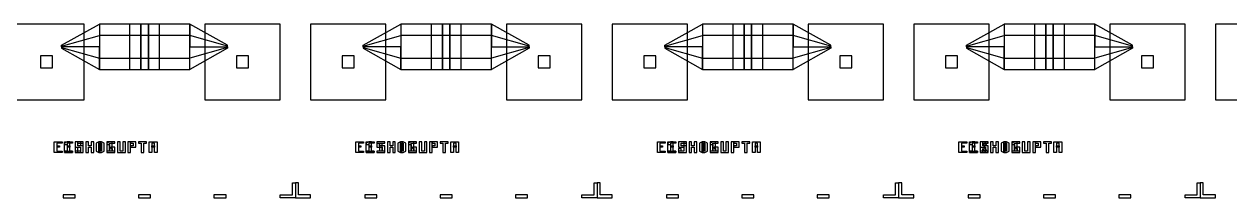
# Model space of a CAD drawing. Extents: x -19750 to 13082, y -13175 to 15275.
# Drawn here: x -3799 to 4196, y -13175 to -12025 of the extents above; entities that cross this region are included whole.
import ezdxf

# ---------------------------------------------------------------- set-up
doc = ezdxf.new("R2010")
doc.units = 0
doc.layers.add('GAP', color=1, linetype='continuous')
doc.layers.add('PIN', color=3, linetype='continuous')

# ---------------------------------------------------------------- blocks, each defined once
blk = doc.blocks.new('C1EGAP')
at = {"layer": 'GAP'}
for points in [[(6200, 100), (6200, 170), (6252.5, 170), (6252.5, 161.2), (6217.5, 161.2), (6217.5, 143.8), (6235, 143.8), (6235, 135), (6217.5, 135), (6217.5, 108.8), (6252.5, 108.8), (6252.5, 100), (6200, 100), (6200, 100)], [(6270, 100), (6270, 170), (6322.5, 170), (6322.5, 161.2), (6287.5, 161.2), (6287.5, 143.8), (6305, 143.8), (6305, 135), (6287.5, 135), (6287.5, 108.8), (6322.5, 108.8), (6322.5, 100), (6270, 100), (6270, 100)], [(6340, 100), (6392.5, 100), (6392.5, 143.8), (6357.5, 143.8), (6357.5, 161.2), (6392.5, 161.2), (6392.5, 170), (6340, 170), (6340, 135), (6375, 135), (6375, 108.8), (6340, 108.8), (6340, 100), (6340, 100)], [(6410, 100), (6427.5, 100), (6427.5, 135), (6445, 135), (6445, 100), (6462.5, 100), (6462.5, 170), (6445, 170), (6445, 143.8), (6427.5, 143.8), (6427.5, 170), (6410, 170), (6410, 100), (6410, 100)], [(6550, 100), (6602.5, 100), (6602.5, 135), (6576.2, 135), (6576.2, 126.2), (6585, 126.2), (6585, 108.8), (6567.5, 108.8), (6567.5, 161.2), (6602.5, 161.2), (6602.5, 170), (6550, 170), (6550, 100), (6550, 100)], [(6620, 100), (6672.5, 100), (6672.5, 170), (6655, 170), (6655, 108.8), (6637.5, 108.8), (6637.5, 170), (6620, 170), (6620, 100), (6620, 100)], [(6690, 100), (6707.5, 100), (6707.5, 170), (6690, 170), (6690, 100)], [(6707.5, 135), (6742.5, 135), (6742.5, 170), (6707.5, 170), (6707.5, 161.2), (6725, 161.2), (6725, 143.8), (6707.5, 143.8), (6707.5, 135)], [(6777.5, 100), (6795, 100), (6795, 161.2), (6812.5, 161.2), (6812.5, 170), (6760, 170), (6760, 161.2), (6777.5, 161.2), (6777.5, 100), (6777.5, 100)], [(6830, 100), (6830, 170), (6882.5, 170), (6882.5, 100), (6865, 100), (6865, 161.2), (6847.5, 161.2), (6847.5, 100), (6830, 100)], [(6847.5, 135), (6847.5, 143.8), (6865, 143.8), (6865, 135), (6847.5, 135)]]:
    blk.add_lwpolyline(points, dxfattribs=at)
blk = doc.blocks.new('C1FGAP')
at = {"layer": 'GAP'}
for points in [[(6200, 100), (6200, 170), (6252.5, 170), (6252.5, 161.2), (6217.5, 161.2), (6217.5, 143.8), (6235, 143.8), (6235, 135), (6217.5, 135), (6217.5, 108.8), (6252.5, 108.8), (6252.5, 100), (6200, 100), (6200, 100)], [(6270, 100), (6270, 170), (6322.5, 170), (6322.5, 161.2), (6287.5, 161.2), (6287.5, 143.8), (6305, 143.8), (6305, 135), (6287.5, 135), (6287.5, 108.8), (6322.5, 108.8), (6322.5, 100), (6270, 100), (6270, 100)], [(6340, 100), (6392.5, 100), (6392.5, 143.8), (6357.5, 143.8), (6357.5, 161.2), (6392.5, 161.2), (6392.5, 170), (6340, 170), (6340, 135), (6375, 135), (6375, 108.8), (6340, 108.8), (6340, 100), (6340, 100)], [(6410, 100), (6427.5, 100), (6427.5, 135), (6445, 135), (6445, 100), (6462.5, 100), (6462.5, 170), (6445, 170), (6445, 143.8), (6427.5, 143.8), (6427.5, 170), (6410, 170), (6410, 100), (6410, 100)], [(6550, 100), (6602.5, 100), (6602.5, 135), (6576.2, 135), (6576.2, 126.2), (6585, 126.2), (6585, 108.8), (6567.5, 108.8), (6567.5, 161.2), (6602.5, 161.2), (6602.5, 170), (6550, 170), (6550, 100), (6550, 100)], [(6620, 100), (6672.5, 100), (6672.5, 170), (6655, 170), (6655, 108.8), (6637.5, 108.8), (6637.5, 170), (6620, 170), (6620, 100), (6620, 100)], [(6690, 100), (6707.5, 100), (6707.5, 170), (6690, 170), (6690, 100)], [(6707.5, 135), (6742.5, 135), (6742.5, 170), (6707.5, 170), (6707.5, 161.2), (6725, 161.2), (6725, 143.8), (6707.5, 143.8), (6707.5, 135)], [(6777.5, 100), (6795, 100), (6795, 161.2), (6812.5, 161.2), (6812.5, 170), (6760, 170), (6760, 161.2), (6777.5, 161.2), (6777.5, 100), (6777.5, 100)], [(6830, 100), (6830, 170), (6882.5, 170), (6882.5, 100), (6865, 100), (6865, 161.2), (6847.5, 161.2), (6847.5, 100), (6830, 100)], [(6847.5, 135), (6847.5, 143.8), (6865, 143.8), (6865, 135), (6847.5, 135)]]:
    blk.add_lwpolyline(points, dxfattribs=at)
blk = doc.blocks.new('C1GGAP')
for points in [[(2500, 800), (2250, 800), (2250, 809.8), (2500, 950), (2500, 800)], [(2500, 800), (2250, 800), (2250, 809.8), (2500, 950), (2500, 800)], [(2825, 950), (2500, 950), (2500, 650), (2825, 650), (2825, 950)], [(2825, 950), (2500, 950), (2500, 650), (2825, 650), (2825, 950)], [(2900, 950), (2825, 950), (2825, 650), (2900, 650), (2900, 950)], [(2900, 950), (2825, 950), (2825, 650), (2900, 650), (2900, 950)], [(2500, 800), (2250, 800), (2250, 790.2), (2500, 650), (2500, 800)], [(2500, 800), (2250, 800), (2250, 790.2), (2500, 650), (2500, 800)]]:
    blk.add_lwpolyline(points)
at = {"layer": 'GAP'}
for points in [[(6200, 100), (6200, 170), (6252.5, 170), (6252.5, 161.2), (6217.5, 161.2), (6217.5, 143.8), (6235, 143.8), (6235, 135), (6217.5, 135), (6217.5, 108.8), (6252.5, 108.8), (6252.5, 100), (6200, 100), (6200, 100)], [(6270, 100), (6270, 170), (6322.5, 170), (6322.5, 161.2), (6287.5, 161.2), (6287.5, 143.8), (6305, 143.8), (6305, 135), (6287.5, 135), (6287.5, 108.8), (6322.5, 108.8), (6322.5, 100), (6270, 100), (6270, 100)], [(6340, 100), (6392.5, 100), (6392.5, 143.8), (6357.5, 143.8), (6357.5, 161.2), (6392.5, 161.2), (6392.5, 170), (6340, 170), (6340, 135), (6375, 135), (6375, 108.8), (6340, 108.8), (6340, 100), (6340, 100)], [(6410, 100), (6427.5, 100), (6427.5, 135), (6445, 135), (6445, 100), (6462.5, 100), (6462.5, 170), (6445, 170), (6445, 143.8), (6427.5, 143.8), (6427.5, 170), (6410, 170), (6410, 100), (6410, 100)], [(6550, 100), (6602.5, 100), (6602.5, 135), (6576.2, 135), (6576.2, 126.2), (6585, 126.2), (6585, 108.8), (6567.5, 108.8), (6567.5, 161.2), (6602.5, 161.2), (6602.5, 170), (6550, 170), (6550, 100), (6550, 100)], [(6620, 100), (6672.5, 100), (6672.5, 170), (6655, 170), (6655, 108.8), (6637.5, 108.8), (6637.5, 170), (6620, 170), (6620, 100), (6620, 100)], [(6690, 100), (6707.5, 100), (6707.5, 170), (6690, 170), (6690, 100)], [(6707.5, 135), (6742.5, 135), (6742.5, 170), (6707.5, 170), (6707.5, 161.2), (6725, 161.2), (6725, 143.8), (6707.5, 143.8), (6707.5, 135)], [(6777.5, 100), (6795, 100), (6795, 161.2), (6812.5, 161.2), (6812.5, 170), (6760, 170), (6760, 161.2), (6777.5, 161.2), (6777.5, 100), (6777.5, 100)], [(6830, 100), (6830, 170), (6882.5, 170), (6882.5, 100), (6865, 100), (6865, 161.2), (6847.5, 161.2), (6847.5, 100), (6830, 100)], [(6847.5, 135), (6847.5, 143.8), (6865, 143.8), (6865, 135), (6847.5, 135)]]:
    blk.add_lwpolyline(points, dxfattribs=at)
blk = doc.blocks.new('C1GPIN')
for points in [[(2500, 800), (2250, 800), (2250, 805), (2500, 875), (2500, 800)], [(2500, 800), (2250, 800), (2250, 805), (2500, 875), (2500, 800)], [(2500, 800), (2250, 800), (2250, 795), (2500, 725), (2500, 800)], [(2500, 800), (2250, 800), (2250, 795), (2500, 725), (2500, 800)], [(2825, 875), (2500, 875), (2500, 725), (2825, 725), (2825, 875)], [(2825, 875), (2500, 875), (2500, 725), (2825, 725), (2825, 875)]]:
    blk.add_lwpolyline(points)
blk = doc.blocks.new('C1H')
at = {"layer": 'GAP'}
for points in [[(1800, -200), (1700, -200), (1700, -180), (1780, -180), (1780, -100), (1800, -100), (1800, -200)], [(260, -200), (340, -200), (340, -180), (260, -180), (260, -200)], [(760, -200), (840, -200), (840, -180), (760, -180), (760, -200)], [(1260, -200), (1340, -200), (1340, -180), (1260, -180), (1260, -200)]]:
    blk.add_lwpolyline(points, dxfattribs=at)
blk = doc.blocks.new('C1HGAP')
for points in [[(-100, 950), (-100, 450), (400, 450), (400, 950), (-100, 950)], [(1200, 950), (1200, 450), (1700, 450), (1700, 950), (1200, 950)], [(2500, 800), (2250, 800), (2250, 809.8), (2500, 950), (2500, 800)], [(2500, 800), (2250, 800), (2250, 809.8), (2500, 950), (2500, 800)], [(2825, 950), (2500, 950), (2500, 650), (2825, 650), (2825, 950)], [(2825, 950), (2500, 950), (2500, 650), (2825, 650), (2825, 950)], [(2900, 950), (2825, 950), (2825, 650), (2900, 650), (2900, 950)], [(2900, 950), (2825, 950), (2825, 650), (2900, 650), (2900, 950)], [(2500, 800), (2250, 800), (2250, 790.2), (2500, 650), (2500, 800)], [(2500, 800), (2250, 800), (2250, 790.2), (2500, 650), (2500, 800)], [(110, 740), (110, 660), (190, 660), (190, 740), (110, 740)], [(1410, 740), (1410, 660), (1490, 660), (1490, 740), (1410, 740)]]:
    blk.add_lwpolyline(points)
at = {"layer": 'GAP'}
for points in [[(200, 100), (200, 170), (252.5, 170), (252.5, 161.2), (217.5, 161.2), (217.5, 108.8), (252.5, 108.8), (252.5, 100), (200, 100), (200, 100)], [(270, 100), (322.5, 100), (322.5, 108.8), (305, 108.8), (305, 170), (287.5, 170), (270, 161.2), (270, 152.5), (287.5, 152.5), (287.5, 108.8), (270, 108.8), (270, 100), (270, 100)], [(340, 100), (357.5, 100), (357.5, 135), (375, 135), (375, 100), (392.5, 100), (392.5, 170), (375, 170), (375, 143.8), (357.5, 143.8), (357.5, 170), (340, 170), (340, 100), (340, 100)], [(6200, 100), (6200, 170), (6252.5, 170), (6252.5, 161.2), (6217.5, 161.2), (6217.5, 143.8), (6235, 143.8), (6235, 135), (6217.5, 135), (6217.5, 108.8), (6252.5, 108.8), (6252.5, 100), (6200, 100), (6200, 100)], [(6270, 100), (6270, 170), (6322.5, 170), (6322.5, 161.2), (6287.5, 161.2), (6287.5, 143.8), (6305, 143.8), (6305, 135), (6287.5, 135), (6287.5, 108.8), (6322.5, 108.8), (6322.5, 100), (6270, 100), (6270, 100)], [(6340, 100), (6392.5, 100), (6392.5, 143.8), (6357.5, 143.8), (6357.5, 161.2), (6392.5, 161.2), (6392.5, 170), (6340, 170), (6340, 135), (6375, 135), (6375, 108.8), (6340, 108.8), (6340, 100), (6340, 100)], [(6410, 100), (6427.5, 100), (6427.5, 135), (6445, 135), (6445, 100), (6462.5, 100), (6462.5, 170), (6445, 170), (6445, 143.8), (6427.5, 143.8), (6427.5, 170), (6410, 170), (6410, 100), (6410, 100)], [(6550, 100), (6602.5, 100), (6602.5, 135), (6576.2, 135), (6576.2, 126.2), (6585, 126.2), (6585, 108.8), (6567.5, 108.8), (6567.5, 161.2), (6602.5, 161.2), (6602.5, 170), (6550, 170), (6550, 100), (6550, 100)], [(6620, 100), (6672.5, 100), (6672.5, 170), (6655, 170), (6655, 108.8), (6637.5, 108.8), (6637.5, 170), (6620, 170), (6620, 100), (6620, 100)], [(6690, 100), (6707.5, 100), (6707.5, 170), (6690, 170), (6690, 100)], [(6707.5, 135), (6742.5, 135), (6742.5, 170), (6707.5, 170), (6707.5, 161.2), (6725, 161.2), (6725, 143.8), (6707.5, 143.8), (6707.5, 135)], [(6777.5, 100), (6795, 100), (6795, 161.2), (6812.5, 161.2), (6812.5, 170), (6760, 170), (6760, 161.2), (6777.5, 161.2), (6777.5, 100), (6777.5, 100)], [(6830, 100), (6830, 170), (6882.5, 170), (6882.5, 100), (6865, 100), (6865, 161.2), (6847.5, 161.2), (6847.5, 100), (6830, 100)], [(6847.5, 135), (6847.5, 143.8), (6865, 143.8), (6865, 135), (6847.5, 135)]]:
    blk.add_lwpolyline(points, dxfattribs=at)
blk = doc.blocks.new('C1HPIN')
for points in [[(2500, 800), (2250, 800), (2250, 805), (2500, 875), (2500, 800)], [(2500, 800), (2250, 800), (2250, 805), (2500, 875), (2500, 800)], [(2500, 800), (2250, 800), (2250, 795), (2500, 725), (2500, 800)], [(2500, 800), (2250, 800), (2250, 795), (2500, 725), (2500, 800)], [(2825, 875), (2500, 875), (2500, 725), (2825, 725), (2825, 875)], [(2825, 875), (2500, 875), (2500, 725), (2825, 725), (2825, 875)]]:
    blk.add_lwpolyline(points)
blk = doc.blocks.new('C1I')
at = {"layer": 'GAP'}
for points in [[(-200, -200), (-100, -200), (-100, -180), (-180, -180), (-180, -100), (-200, -100), (-200, -200)], [(1800, -200), (1700, -200), (1700, -180), (1780, -180), (1780, -100), (1800, -100), (1800, -200)], [(260, -200), (340, -200), (340, -180), (260, -180), (260, -200)], [(760, -200), (840, -200), (840, -180), (760, -180), (760, -200)], [(1260, -200), (1340, -200), (1340, -180), (1260, -180), (1260, -200)]]:
    blk.add_lwpolyline(points, dxfattribs=at)
blk = doc.blocks.new('C1IGAP')
for points in [[(-1300, 650), (-1225, 650), (-1225, 950), (-1300, 950), (-1300, 650)], [(-1300, 650), (-1225, 650), (-1225, 950), (-1300, 950), (-1300, 650)], [(-1225, 650), (-900, 650), (-900, 950), (-1225, 950), (-1225, 650)], [(-1225, 650), (-900, 650), (-900, 950), (-1225, 950), (-1225, 650)], [(-900, 800), (-650, 800), (-650, 809.8), (-900, 950), (-900, 800)], [(-900, 800), (-650, 800), (-650, 809.8), (-900, 950), (-900, 800)], [(-100, 950), (-100, 450), (400, 450), (400, 950), (-100, 950)], [(1200, 950), (1200, 450), (1700, 450), (1700, 950), (1200, 950)], [(2500, 800), (2250, 800), (2250, 809.8), (2500, 950), (2500, 800)], [(2500, 800), (2250, 800), (2250, 809.8), (2500, 950), (2500, 800)], [(2825, 950), (2500, 950), (2500, 650), (2825, 650), (2825, 950)], [(2825, 950), (2500, 950), (2500, 650), (2825, 650), (2825, 950)], [(2900, 950), (2825, 950), (2825, 650), (2900, 650), (2900, 950)], [(2900, 950), (2825, 950), (2825, 650), (2900, 650), (2900, 950)], [(-900, 800), (-650, 800), (-650, 790.2), (-900, 650), (-900, 800)], [(-900, 800), (-650, 800), (-650, 790.2), (-900, 650), (-900, 800)], [(2500, 800), (2250, 800), (2250, 790.2), (2500, 650), (2500, 800)], [(2500, 800), (2250, 800), (2250, 790.2), (2500, 650), (2500, 800)], [(110, 740), (110, 660), (190, 660), (190, 740), (110, 740)], [(1410, 740), (1410, 660), (1490, 660), (1490, 740), (1410, 740)]]:
    blk.add_lwpolyline(points)
at = {"layer": 'GAP'}
for points in [[(200, 100), (200, 170), (252.5, 170), (252.5, 161.2), (217.5, 161.2), (217.5, 108.8), (252.5, 108.8), (252.5, 100), (200, 100), (200, 100)], [(270, 100), (322.5, 100), (322.5, 108.8), (305, 108.8), (305, 170), (287.5, 170), (270, 161.2), (270, 152.5), (287.5, 152.5), (287.5, 108.8), (270, 108.8), (270, 100), (270, 100)], [(340, 100), (392.5, 100), (392.5, 108.8), (375, 108.8), (375, 161.2), (392.5, 161.2), (392.5, 170), (340, 170), (340, 161.2), (357.5, 161.2), (357.5, 108.8), (340, 108.8), (340, 100), (340, 100)]]:
    blk.add_lwpolyline(points, dxfattribs=at)
blk = doc.blocks.new('C1IPIN')
for points in [[(-1225, 725), (-900, 725), (-900, 875), (-1225, 875), (-1225, 725)], [(-1225, 725), (-900, 725), (-900, 875), (-1225, 875), (-1225, 725)], [(-900, 800), (-650, 800), (-650, 805), (-900, 875), (-900, 800)], [(-900, 800), (-650, 800), (-650, 805), (-900, 875), (-900, 800)], [(-900, 800), (-650, 800), (-650, 795), (-900, 725), (-900, 800)], [(-900, 800), (-650, 800), (-650, 795), (-900, 725), (-900, 800)], [(2500, 800), (2250, 800), (2250, 805), (2500, 875), (2500, 800)], [(2500, 800), (2250, 800), (2250, 805), (2500, 875), (2500, 800)], [(2500, 800), (2250, 800), (2250, 795), (2500, 725), (2500, 800)], [(2500, 800), (2250, 800), (2250, 795), (2500, 725), (2500, 800)], [(2825, 875), (2500, 875), (2500, 725), (2825, 725), (2825, 875)], [(2825, 875), (2500, 875), (2500, 725), (2825, 725), (2825, 875)]]:
    blk.add_lwpolyline(points)
blk = doc.blocks.new('C1J')
at = {"layer": 'GAP'}
for points in [[(-200, -200), (-100, -200), (-100, -180), (-180, -180), (-180, -100), (-200, -100), (-200, -200)], [(1800, -200), (1700, -200), (1700, -180), (1780, -180), (1780, -100), (1800, -100), (1800, -200)], [(260, -200), (340, -200), (340, -180), (260, -180), (260, -200)], [(760, -200), (840, -200), (840, -180), (760, -180), (760, -200)], [(1260, -200), (1340, -200), (1340, -180), (1260, -180), (1260, -200)]]:
    blk.add_lwpolyline(points, dxfattribs=at)
blk = doc.blocks.new('C1JGAP')
for points in [[(-1300, 650), (-1225, 650), (-1225, 950), (-1300, 950), (-1300, 650)], [(-1300, 650), (-1225, 650), (-1225, 950), (-1300, 950), (-1300, 650)], [(-1225, 650), (-900, 650), (-900, 950), (-1225, 950), (-1225, 650)], [(-1225, 650), (-900, 650), (-900, 950), (-1225, 950), (-1225, 650)], [(-900, 800), (-650, 800), (-650, 809.8), (-900, 950), (-900, 800)], [(-900, 800), (-650, 800), (-650, 809.8), (-900, 950), (-900, 800)], [(-100, 950), (-100, 450), (400, 450), (400, 950), (-100, 950)], [(1200, 950), (1200, 450), (1700, 450), (1700, 950), (1200, 950)], [(2500, 800), (2250, 800), (2250, 809.8), (2500, 950), (2500, 800)], [(2500, 800), (2250, 800), (2250, 809.8), (2500, 950), (2500, 800)], [(2825, 950), (2500, 950), (2500, 650), (2825, 650), (2825, 950)], [(2825, 950), (2500, 950), (2500, 650), (2825, 650), (2825, 950)], [(2900, 950), (2825, 950), (2825, 650), (2900, 650), (2900, 950)], [(2900, 950), (2825, 950), (2825, 650), (2900, 650), (2900, 950)], [(-900, 800), (-650, 800), (-650, 790.2), (-900, 650), (-900, 800)], [(-900, 800), (-650, 800), (-650, 790.2), (-900, 650), (-900, 800)], [(2500, 800), (2250, 800), (2250, 790.2), (2500, 650), (2500, 800)], [(2500, 800), (2250, 800), (2250, 790.2), (2500, 650), (2500, 800)], [(110, 740), (110, 660), (190, 660), (190, 740), (110, 740)], [(1410, 740), (1410, 660), (1490, 660), (1490, 740), (1410, 740)]]:
    blk.add_lwpolyline(points)
at = {"layer": 'GAP'}
for points in [[(200, 100), (200, 170), (252.5, 170), (252.5, 161.2), (217.5, 161.2), (217.5, 108.8), (252.5, 108.8), (252.5, 100), (200, 100), (200, 100)], [(270, 100), (322.5, 100), (322.5, 108.8), (305, 108.8), (305, 170), (287.5, 170), (270, 161.2), (270, 152.5), (287.5, 152.5), (287.5, 108.8), (270, 108.8), (270, 100), (270, 100)], [(340, 100), (392.5, 100), (392.5, 170), (375, 170), (375, 108.8), (357.5, 108.8), (357.5, 126.2), (340, 126.2), (340, 100), (340, 100)]]:
    blk.add_lwpolyline(points, dxfattribs=at)
blk = doc.blocks.new('C1JPIN')
for points in [[(-1225, 725), (-900, 725), (-900, 875), (-1225, 875), (-1225, 725)], [(-1225, 725), (-900, 725), (-900, 875), (-1225, 875), (-1225, 725)], [(-900, 800), (-650, 800), (-650, 805), (-900, 875), (-900, 800)], [(-900, 800), (-650, 800), (-650, 805), (-900, 875), (-900, 800)], [(-900, 800), (-650, 800), (-650, 795), (-900, 725), (-900, 800)], [(-900, 800), (-650, 800), (-650, 795), (-900, 725), (-900, 800)], [(2500, 800), (2250, 800), (2250, 805), (2500, 875), (2500, 800)], [(2500, 800), (2250, 800), (2250, 805), (2500, 875), (2500, 800)], [(2500, 800), (2250, 800), (2250, 795), (2500, 725), (2500, 800)], [(2500, 800), (2250, 800), (2250, 795), (2500, 725), (2500, 800)], [(2825, 875), (2500, 875), (2500, 725), (2825, 725), (2825, 875)], [(2825, 875), (2500, 875), (2500, 725), (2825, 725), (2825, 875)]]:
    blk.add_lwpolyline(points)
blk = doc.blocks.new('C1K')
at = {"layer": 'GAP'}
for points in [[(-200, -200), (-100, -200), (-100, -180), (-180, -180), (-180, -100), (-200, -100), (-200, -200)], [(1800, -200), (1700, -200), (1700, -180), (1780, -180), (1780, -100), (1800, -100), (1800, -200)], [(260, -200), (340, -200), (340, -180), (260, -180), (260, -200)], [(760, -200), (840, -200), (840, -180), (760, -180), (760, -200)], [(1260, -200), (1340, -200), (1340, -180), (1260, -180), (1260, -200)]]:
    blk.add_lwpolyline(points, dxfattribs=at)
blk = doc.blocks.new('C1KGAP')
for points in [[(-1300, 650), (-1225, 650), (-1225, 950), (-1300, 950), (-1300, 650)], [(-1300, 650), (-1225, 650), (-1225, 950), (-1300, 950), (-1300, 650)], [(-1225, 650), (-900, 650), (-900, 950), (-1225, 950), (-1225, 650)], [(-1225, 650), (-900, 650), (-900, 950), (-1225, 950), (-1225, 650)], [(-900, 800), (-650, 800), (-650, 809.8), (-900, 950), (-900, 800)], [(-900, 800), (-650, 800), (-650, 809.8), (-900, 950), (-900, 800)], [(-100, 950), (-100, 450), (400, 450), (400, 950), (-100, 950)], [(1200, 950), (1200, 450), (1700, 450), (1700, 950), (1200, 950)], [(-900, 800), (-650, 800), (-650, 790.2), (-900, 650), (-900, 800)], [(-900, 800), (-650, 800), (-650, 790.2), (-900, 650), (-900, 800)], [(110, 740), (110, 660), (190, 660), (190, 740), (110, 740)], [(1410, 740), (1410, 660), (1490, 660), (1490, 740), (1410, 740)]]:
    blk.add_lwpolyline(points)
at = {"layer": 'GAP'}
for points in [[(200, 100), (200, 170), (252.5, 170), (252.5, 161.2), (217.5, 161.2), (217.5, 108.8), (252.5, 108.8), (252.5, 100), (200, 100), (200, 100)], [(270, 100), (322.5, 100), (322.5, 108.8), (305, 108.8), (305, 170), (287.5, 170), (270, 161.2), (270, 152.5), (287.5, 152.5), (287.5, 108.8), (270, 108.8), (270, 100), (270, 100)], [(340, 100), (357.5, 100), (357.5, 126.2), (375, 100), (392.5, 100), (366.2, 135), (392.5, 170), (375, 170), (357.5, 143.8), (357.5, 170), (340, 170), (340, 100), (340, 100)]]:
    blk.add_lwpolyline(points, dxfattribs=at)
blk = doc.blocks.new('C1KPIN')
for points in [[(-1225, 725), (-900, 725), (-900, 875), (-1225, 875), (-1225, 725)], [(-1225, 725), (-900, 725), (-900, 875), (-1225, 875), (-1225, 725)], [(-900, 800), (-650, 800), (-650, 805), (-900, 875), (-900, 800)], [(-900, 800), (-650, 800), (-650, 805), (-900, 875), (-900, 800)], [(-900, 800), (-650, 800), (-650, 795), (-900, 725), (-900, 800)], [(-900, 800), (-650, 800), (-650, 795), (-900, 725), (-900, 800)]]:
    blk.add_lwpolyline(points)
blk = doc.blocks.new('C1L')
at = {"layer": 'GAP'}
blk.add_lwpolyline([(-200, -200), (-100, -200), (-100, -180), (-180, -180), (-180, -100), (-200, -100), (-200, -200)], dxfattribs=at)
blk = doc.blocks.new('C1LGAP')
for points in [[(-1300, 650), (-1225, 650), (-1225, 950), (-1300, 950), (-1300, 650)], [(-1300, 650), (-1225, 650), (-1225, 950), (-1300, 950), (-1300, 650)], [(-1225, 650), (-900, 650), (-900, 950), (-1225, 950), (-1225, 650)], [(-1225, 650), (-900, 650), (-900, 950), (-1225, 950), (-1225, 650)], [(-900, 800), (-650, 800), (-650, 809.8), (-900, 950), (-900, 800)], [(-900, 800), (-650, 800), (-650, 809.8), (-900, 950), (-900, 800)], [(-100, 950), (-100, 450), (400, 450), (400, 950), (-100, 950)], [(-900, 800), (-650, 800), (-650, 790.2), (-900, 650), (-900, 800)], [(-900, 800), (-650, 800), (-650, 790.2), (-900, 650), (-900, 800)]]:
    blk.add_lwpolyline(points)
blk = doc.blocks.new('C1LPIN')
for points in [[(-1225, 725), (-900, 725), (-900, 875), (-1225, 875), (-1225, 725)], [(-1225, 725), (-900, 725), (-900, 875), (-1225, 875), (-1225, 725)], [(-900, 800), (-650, 800), (-650, 805), (-900, 875), (-900, 800)], [(-900, 800), (-650, 800), (-650, 805), (-900, 875), (-900, 800)], [(-900, 800), (-650, 800), (-650, 795), (-900, 725), (-900, 800)], [(-900, 800), (-650, 800), (-650, 795), (-900, 725), (-900, 800)]]:
    blk.add_lwpolyline(points)

msp = doc.modelspace()

# ---------------------------------------------------------------- linework, layer by layer
at = {"layer": 'GAP'}
for points in [[(-3600, -12875), (-3600, -12805), (-3547.5, -12805), (-3547.5, -12813.75), (-3582.5, -12813.75), (-3582.5, -12866.25), (-3547.5, -12866.25), (-3547.5, -12875), (-3600, -12875), (-3600, -12875)], [(-3530, -12875), (-3477.5, -12875), (-3477.5, -12866.25), (-3495, -12866.25), (-3495, -12805), (-3512.5, -12805), (-3530, -12813.75), (-3530, -12822.5), (-3512.5, -12822.5), (-3512.5, -12866.25), (-3530, -12866.25), (-3530, -12875), (-3530, -12875)], [(-3460, -12875), (-3442.5, -12875), (-3442.5, -12840), (-3425, -12840), (-3425, -12875), (-3407.5, -12875), (-3407.5, -12805), (-3425, -12805), (-3425, -12831.25), (-3442.5, -12831.25), (-3442.5, -12805), (-3460, -12805), (-3460, -12875), (-3460, -12875)], [(-3320, -12866.25), (-3302.5, -12875), (-3302.5, -12805), (-3320, -12813.75), (-3320, -12866.25)], [(-3302.5, -12875), (-3285, -12875), (-3267.5, -12866.25), (-3267.5, -12813.75), (-3285, -12805), (-3302.5, -12805), (-3302.5, -12813.75), (-3285, -12813.75), (-3285, -12866.25), (-3302.5, -12866.25), (-3302.5, -12875)], [(-3302.5, -12866.25), (-3293.75, -12866.25), (-3285, -12818.12), (-3285, -12813.75), (-3293.75, -12813.75), (-3302.5, -12861.88), (-3302.5, -12866.25)], [(-3250, -12875), (-3197.5, -12875), (-3197.5, -12866.25), (-3215, -12866.25), (-3215, -12805), (-3232.5, -12805), (-3250, -12813.75), (-3250, -12822.5), (-3232.5, -12822.5), (-3232.5, -12866.25), (-3250, -12866.25), (-3250, -12875), (-3250, -12875)], [(-1600, -12875), (-1600, -12805), (-1547.5, -12805), (-1547.5, -12813.75), (-1582.5, -12813.75), (-1582.5, -12866.25), (-1547.5, -12866.25), (-1547.5, -12875), (-1600, -12875), (-1600, -12875)], [(-1530, -12875), (-1477.5, -12875), (-1477.5, -12866.25), (-1495, -12866.25), (-1495, -12805), (-1512.5, -12805), (-1530, -12813.75), (-1530, -12822.5), (-1512.5, -12822.5), (-1512.5, -12866.25), (-1530, -12866.25), (-1530, -12875), (-1530, -12875)], [(-1460, -12875), (-1407.5, -12875), (-1407.5, -12866.25), (-1425, -12866.25), (-1425, -12813.75), (-1407.5, -12813.75), (-1407.5, -12805), (-1460, -12805), (-1460, -12813.75), (-1442.5, -12813.75), (-1442.5, -12866.25), (-1460, -12866.25), (-1460, -12875), (-1460, -12875)], [(-1320, -12866.25), (-1302.5, -12875), (-1302.5, -12805), (-1320, -12813.75), (-1320, -12866.25)], [(-1302.5, -12875), (-1285, -12875), (-1267.5, -12866.25), (-1267.5, -12813.75), (-1285, -12805), (-1302.5, -12805), (-1302.5, -12813.75), (-1285, -12813.75), (-1285, -12866.25), (-1302.5, -12866.25), (-1302.5, -12875)], [(-1302.5, -12866.25), (-1293.75, -12866.25), (-1285, -12818.12), (-1285, -12813.75), (-1293.75, -12813.75), (-1302.5, -12861.88), (-1302.5, -12866.25)], [(-1250, -12875), (-1197.5, -12875), (-1197.5, -12866.25), (-1215, -12866.25), (-1215, -12805), (-1232.5, -12805), (-1250, -12813.75), (-1250, -12822.5), (-1232.5, -12822.5), (-1232.5, -12866.25), (-1250, -12866.25), (-1250, -12875), (-1250, -12875)], [(400, -12875), (400, -12805), (452.5, -12805), (452.5, -12813.75), (417.5, -12813.75), (417.5, -12866.25), (452.5, -12866.25), (452.5, -12875), (400, -12875), (400, -12875)], [(470, -12875), (522.5, -12875), (522.5, -12866.25), (505, -12866.25), (505, -12805), (487.5, -12805), (470, -12813.75), (470, -12822.5), (487.5, -12822.5), (487.5, -12866.25), (470, -12866.25), (470, -12875), (470, -12875)], [(540, -12875), (592.5, -12875), (592.5, -12805), (575, -12805), (575, -12866.25), (557.5, -12866.25), (557.5, -12848.75), (540, -12848.75), (540, -12875), (540, -12875)], [(680, -12866.25), (697.5, -12875), (697.5, -12805), (680, -12813.75), (680, -12866.25)], [(697.5, -12875), (715, -12875), (732.5, -12866.25), (732.5, -12813.75), (715, -12805), (697.5, -12805), (697.5, -12813.75), (715, -12813.75), (715, -12866.25), (697.5, -12866.25), (697.5, -12875)], [(697.5, -12866.25), (706.25, -12866.25), (715, -12818.12), (715, -12813.75), (706.25, -12813.75), (697.5, -12861.88), (697.5, -12866.25)], [(750, -12875), (802.5, -12875), (802.5, -12866.25), (785, -12866.25), (785, -12805), (767.5, -12805), (750, -12813.75), (750, -12822.5), (767.5, -12822.5), (767.5, -12866.25), (750, -12866.25), (750, -12875), (750, -12875)], [(2400, -12875), (2400, -12805), (2452.5, -12805), (2452.5, -12813.75), (2417.5, -12813.75), (2417.5, -12866.25), (2452.5, -12866.25), (2452.5, -12875), (2400, -12875), (2400, -12875)], [(2470, -12875), (2522.5, -12875), (2522.5, -12866.25), (2505, -12866.25), (2505, -12805), (2487.5, -12805), (2470, -12813.75), (2470, -12822.5), (2487.5, -12822.5), (2487.5, -12866.25), (2470, -12866.25), (2470, -12875), (2470, -12875)], [(2540, -12875), (2557.5, -12875), (2557.5, -12848.75), (2575, -12875), (2592.5, -12875), (2566.25, -12840), (2592.5, -12805), (2575, -12805), (2557.5, -12831.25), (2557.5, -12805), (2540, -12805), (2540, -12875), (2540, -12875)], [(2680, -12866.25), (2697.5, -12875), (2697.5, -12805), (2680, -12813.75), (2680, -12866.25)], [(2697.5, -12875), (2715, -12875), (2732.5, -12866.25), (2732.5, -12813.75), (2715, -12805), (2697.5, -12805), (2697.5, -12813.75), (2715, -12813.75), (2715, -12866.25), (2697.5, -12866.25), (2697.5, -12875)], [(2697.5, -12866.25), (2706.25, -12866.25), (2715, -12818.12), (2715, -12813.75), (2706.25, -12813.75), (2697.5, -12861.88), (2697.5, -12866.25)], [(2750, -12875), (2802.5, -12875), (2802.5, -12866.25), (2785, -12866.25), (2785, -12805), (2767.5, -12805), (2750, -12813.75), (2750, -12822.5), (2767.5, -12822.5), (2767.5, -12866.25), (2750, -12866.25), (2750, -12875), (2750, -12875)]]:
    msp.add_lwpolyline(points, dxfattribs=at)

# ---------------------------------------------------------------- block references
for name, p in [('C1H', (-3800, -12975)), ('C1I', (-1800, -12975)), ('C1J', (200, -12975)), ('C1K', (2200, -12975)), ('C1L', (4200, -12975))]:
    msp.add_blockref(name, p)
for name, p in [('C1EGAP', (-9800, -12975)), ('C1FGAP', (-7800, -12975)), ('C1GGAP', (-5800, -12975)), ('C1HGAP', (-3800, -12975)), ('C1IGAP', (-1800, -12975)), ('C1JGAP', (200, -12975)), ('C1KGAP', (2200, -12975)), ('C1LGAP', (4200, -12975))]:
    msp.add_blockref(name, p, dxfattribs=at)
at = {"layer": 'PIN'}
for name, p in [('C1GPIN', (-5800, -12975)), ('C1HPIN', (-3800, -12975)), ('C1IPIN', (-1800, -12975)), ('C1JPIN', (200, -12975)), ('C1KPIN', (2200, -12975)), ('C1LPIN', (4200, -12975))]:
    msp.add_blockref(name, p, dxfattribs=at)

doc.saveas('drawing.dxf')
